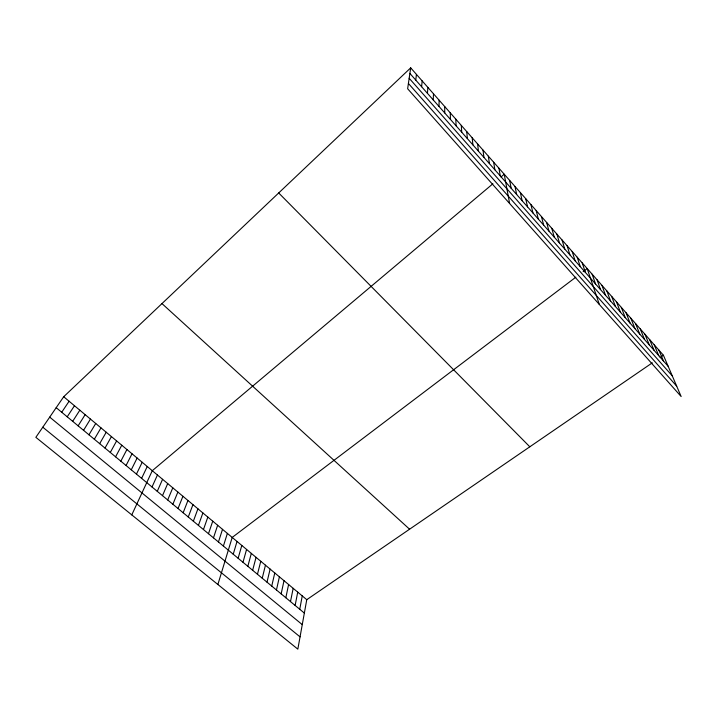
<?xml version="1.0" encoding="UTF-8"?>
<svg xmlns="http://www.w3.org/2000/svg" width="717" height="717" viewBox="0 0 717 717"><rect width="100%" height="100%" fill="white"/><g stroke="black" fill="none" stroke-linecap="round" stroke-linejoin="round"><path stroke-width="1.08" d="M439.01 106.448L439.118 100.192M433.247 99.923L433.489 93.793M427.457 93.344L427.843 87.366M421.632 86.739L422.152 80.896M415.77 80.098L416.434 74.398M410.689 67.855L407.641 88.756L681.15 396.528L663.404 355.238L410.689 67.855L63.696 396.743L35.85 437.325L297.833 649.145L306.768 599.681L652.318 362.829M299.751 609.262L302.251 595.908M295.126 605.444L297.725 592.125M290.493 601.599L293.172 588.325M285.832 597.745L288.601 584.507M281.154 593.873L284.013 580.68M276.457 589.983L279.397 576.827M271.734 586.076L274.772 572.964M267.002 582.159L270.121 569.083M262.234 578.216L265.451 565.184M257.457 574.263L260.764 561.268M252.653 570.284L256.05 557.342M247.831 566.296L251.326 553.39M242.991 562.28L246.576 549.428M238.125 558.256L241.808 545.44M233.24 554.214L237.013 541.443M217.878 584.498L232.2 537.427L575.85 277.174M223.399 546.067L227.37 533.394M218.452 541.971L222.512 529.343M213.478 537.858L217.645 525.265M208.477 533.717L212.743 521.178M203.458 529.567L207.831 517.074M198.421 525.391L202.893 512.951M193.357 521.205L197.928 508.81M188.275 516.993L192.945 504.651M183.158 512.763L187.944 500.475M178.031 508.514L182.916 496.281M172.878 504.248L177.861 492.059M167.697 499.964L172.797 487.829M162.499 495.662L167.697 483.572M157.265 491.333L162.58 479.306M152.022 486.986L157.444 475.012M131.776 514.887L152.282 470.702L492.893 183.785M141.607 478.373L147.254 466.498M136.445 474.098L142.199 462.286M131.265 469.814L137.126 458.046M126.058 465.503L132.036 453.798M120.832 461.174L126.918 449.523M115.58 456.828L121.773 445.23M110.301 452.454L116.611 440.919M105.005 448.071L111.422 436.59M99.681 443.662L106.215 432.243M94.33 439.234L100.98 427.879M88.953 434.789L95.728 423.487M83.557 430.325L90.45 419.078M78.135 425.835L85.144 414.659M72.686 421.327L79.82 410.205M67.219 416.801L74.469 405.741M61.725 412.248L69.101 401.251M500.986 176.974L504.23 174.24L509.617 203.503M583.136 271.653L587.196 268.579L599.331 304.456M660.16 357.46L663.404 355.238M42.796 427.207L300.047 636.866M49.715 417.133L302.26 624.615M56.195 407.677L304.349 613.071M63.696 396.743L306.768 599.681M161.979 303.596L409.577 529.209M278.698 192.963L529.818 446.799M408.412 83.468L676.696 386.167M409.165 78.261L672.286 375.905M409.873 73.412L668.154 366.297M658.824 350.021L663.494 361.01M654.218 344.787L658.798 355.686M649.593 339.526L654.083 350.335M644.942 334.239L649.342 344.958M640.263 328.924L644.574 339.553M635.567 323.582L639.788 334.122M630.843 318.205L634.966 328.664M626.093 312.809L630.126 323.17M621.316 307.378L625.26 317.649M616.521 301.929L620.366 312.101M611.7 296.444L615.446 306.526M606.851 290.923L610.499 300.916M601.975 285.384L605.524 295.27M597.073 279.809L600.523 289.605M592.152 274.208L595.495 283.905M582.222 262.915L585.359 272.406M577.212 257.224L580.25 266.616M572.184 251.506L575.115 260.791M567.129 245.752L569.943 254.929M562.038 239.971L564.754 249.041M556.93 234.154L559.529 243.117M551.785 228.311L554.277 237.157M546.614 222.431L548.998 231.17M541.416 216.525L543.683 225.147M536.191 210.583L538.342 219.097M530.938 204.605L532.973 213.003M525.66 198.6L527.578 206.881M520.345 192.559L522.146 200.724M515.003 186.483L516.679 194.531M509.635 180.379L511.194 188.302M498.969 168.253L500.278 175.934M493.672 162.23L494.864 169.786M488.349 156.181L489.424 163.61M482.998 150.095L483.948 157.399M477.621 143.974L478.436 151.162M472.207 137.816L472.897 144.879M466.767 131.632L467.332 138.56M461.3 125.412L461.73 132.215M455.797 119.156L456.102 125.825M450.267 112.874L450.437 119.407M444.71 106.546L444.737 112.945"/></g></svg>
